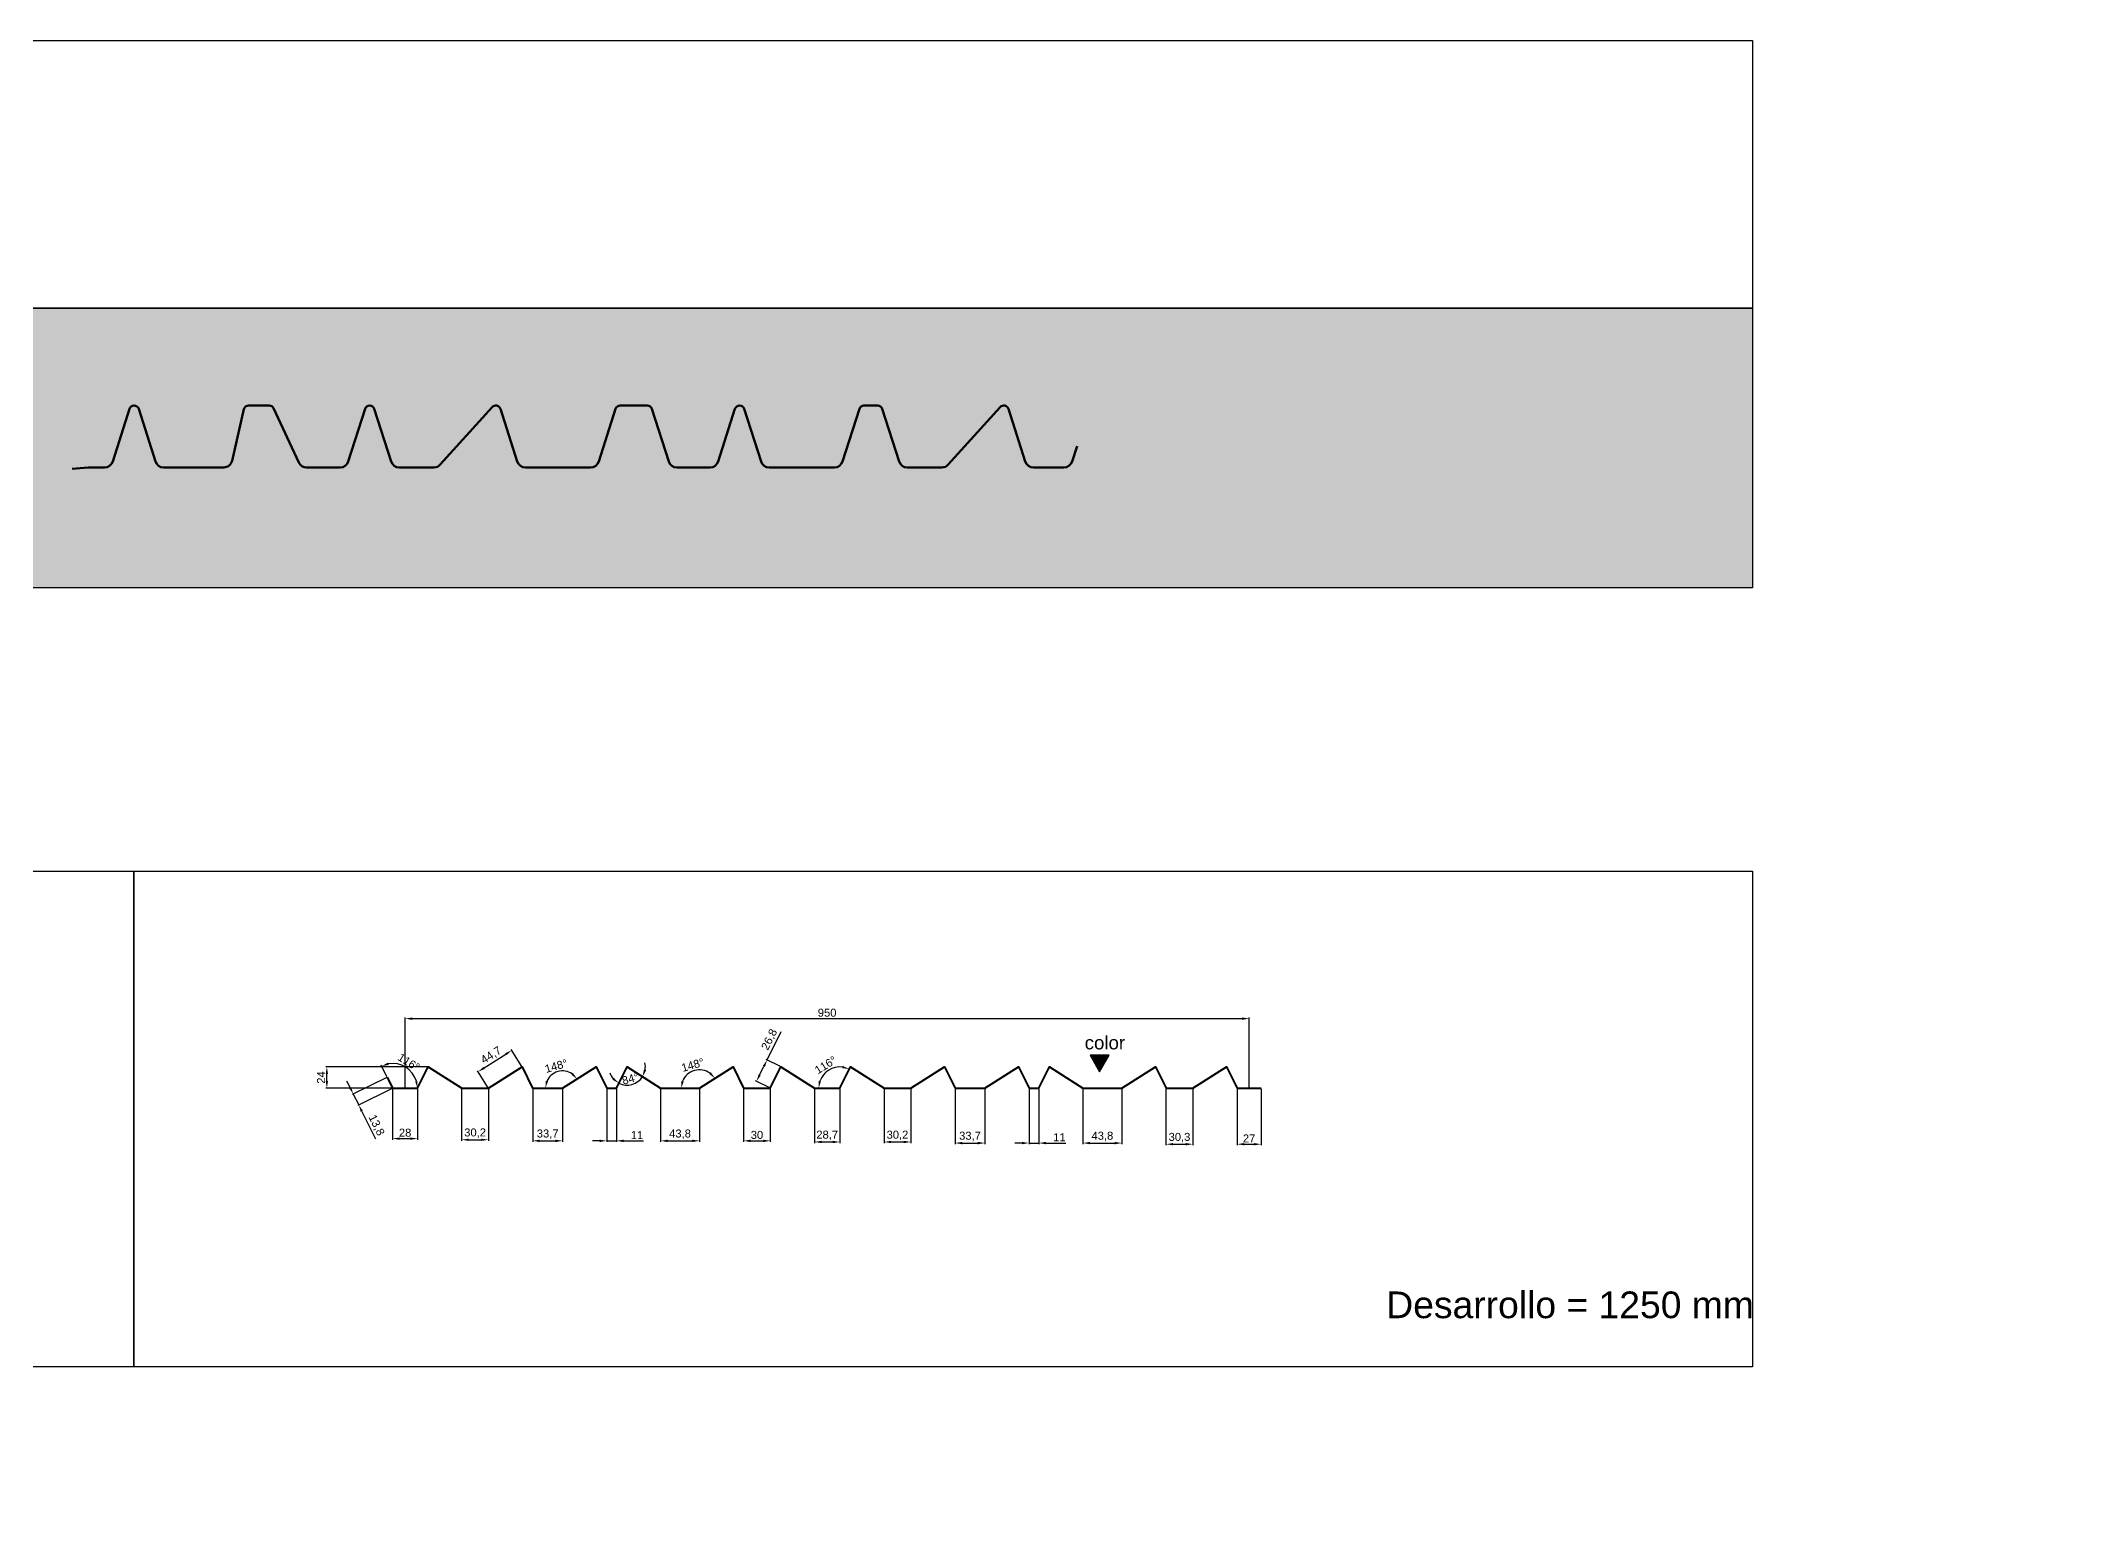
# Model space of a CAD drawing. Header units: millimetres. Extents: x 4334 to 41995838936, y 18500 to 30334.
# Drawn here: x 20034 to 22314, y 28646 to 30316 of the extents above; entities that cross this region are included whole.
import ezdxf

# ---------------------------------------------------------------- set-up
doc = ezdxf.new("R2010")
doc.units = ezdxf.units.MM
doc.layers.add('ANOTACIONES', color=7, linetype='Continuous', plot=False)
for name, color, linetype, lineweight in [('COTAS1', 7, 'Continuous', 0), ('FIBRA NEUTRA', 1, 'Continuous', 40), ('PERFIL ENCABEZADO', 254, 'Continuous', 60), ('RELLENO', 251, 'Continuous', 60)]:
    doc.layers.add(name, color=color, linetype=linetype, lineweight=lineweight)
doc.layers.add('RECUADROS', color=253, linetype='Continuous')
doc.styles.get("Standard").update_dxf_attribs({"font": 'arial.ttf'})
doc.dimstyles.new('ISO-25', dxfattribs={"dimtxt": 9, "dimasz": 8, "dimexe": 1.25, "dimexo": 0.625, "dimgap": 2, "dimtad": 1, "dimdec": 1, "dimtxsty": 'Standard', "dimcen": 2.5, "dimadec": 0, "dimazin": 0, "dimtfac": 1, "dimtdec": 1, "dimtmove": 0, "dimatfit": 3, "dimfxl": 1, "dimarcsym": 0})

# ---------------------------------------------------------------- blocks, each defined once
blk = doc.blocks.new('*D313')
at = {"layer": 'COTAS1', "color": 0, "lineweight": -2, "transparency": 16777216}
for p, q in [((20430, 29137.9), (20430, 29080.5)), ((20458, 29137.9), (20458, 29080.5)), ((20438, 29081.8), (20450, 29081.8))]:
    blk.add_line(p, q, dxfattribs=at)
at = {"layer": 'COTAS1', "color": 0, "transparency": 16777216}
for points in [[(20438, 29083.1), (20438, 29080.4), (20430, 29081.8)], [(20450, 29083.1), (20450, 29080.4), (20458, 29081.8)]]:
    blk.add_solid(points, dxfattribs=at)
at = {"layer": 'Defpoints', "color": 0, "transparency": 16777216}
for p in [(20430, 29138.5), (20458, 29138.5), (20458, 29081.8)]:
    blk.add_point(p, dxfattribs=at)
at = {"layer": 'COTAS1', "color": 0, "transparency": 16777216, "insert": (20444, 29088.4), "char_height": 9, "attachment_point": 5}
blk.add_mtext('28', dxfattribs=at)
blk = doc.blocks.new('*D314')
at = {"layer": 'COTAS1', "color": 0, "lineweight": -2, "transparency": 16777216}
for p, q in [((20507.6, 29137.9), (20507.6, 29079.3)), ((20537.8, 29137.9), (20537.8, 29079.3)), ((20515.6, 29080.5), (20529.8, 29080.5))]:
    blk.add_line(p, q, dxfattribs=at)
at = {"layer": 'COTAS1', "color": 0, "transparency": 16777216}
for points in [[(20515.6, 29081.8), (20515.6, 29079.2), (20507.6, 29080.5)], [(20529.8, 29081.8), (20529.8, 29079.2), (20537.8, 29080.5)]]:
    blk.add_solid(points, dxfattribs=at)
at = {"layer": 'Defpoints', "color": 0, "transparency": 16777216}
for p in [(20507.6, 29138.5), (20537.8, 29138.5), (20537.8, 29080.5)]:
    blk.add_point(p, dxfattribs=at)
at = {"layer": 'COTAS1', "color": 0, "transparency": 16777216, "insert": (20522.7, 29087.9), "char_height": 9, "attachment_point": 5}
blk.add_mtext('30,2', dxfattribs=at)
blk = doc.blocks.new('*D315')
at = {"layer": 'COTAS1', "color": 0, "lineweight": -2, "transparency": 16777216}
for p, q in [((20587.5, 29137.9), (20587.5, 29078)), ((20621.1, 29137.9), (20621.1, 29078)), ((20595.5, 29079.3), (20613.1, 29079.3))]:
    blk.add_line(p, q, dxfattribs=at)
at = {"layer": 'COTAS1', "color": 0, "transparency": 16777216}
for points in [[(20595.5, 29080.6), (20595.5, 29077.9), (20587.5, 29079.3)], [(20613.1, 29080.6), (20613.1, 29077.9), (20621.1, 29079.3)]]:
    blk.add_solid(points, dxfattribs=at)
at = {"layer": 'Defpoints', "color": 0, "transparency": 16777216}
for p in [(20587.5, 29138.5), (20621.1, 29138.5), (20621.1, 29079.3)]:
    blk.add_point(p, dxfattribs=at)
at = {"layer": 'COTAS1', "color": 0, "transparency": 16777216, "insert": (20604.3, 29086.7), "char_height": 9, "attachment_point": 5}
blk.add_mtext('33,7', dxfattribs=at)
blk = doc.blocks.new('*D316')
at = {"layer": 'COTAS1', "color": 0, "lineweight": -2, "transparency": 16777216}
for p, q in [((20670.7, 29137.9), (20670.7, 29078)), ((20681.7, 29137.9), (20681.7, 29078)), ((20662.7, 29079.3), (20654.7, 29079.3)), ((20670.7, 29079.3), (20681.7, 29079.3)), ((20689.7, 29079.3), (20712, 29079.3))]:
    blk.add_line(p, q, dxfattribs=at)
at = {"layer": 'COTAS1', "color": 0, "transparency": 16777216}
for points in [[(20662.7, 29080.6), (20662.7, 29077.9), (20670.7, 29079.3)], [(20689.7, 29080.6), (20689.7, 29077.9), (20681.7, 29079.3)]]:
    blk.add_solid(points, dxfattribs=at)
at = {"layer": 'Defpoints', "color": 0, "transparency": 16777216}
for p in [(20670.7, 29138.5), (20681.7, 29138.5), (20681.7, 29079.3)]:
    blk.add_point(p, dxfattribs=at)
at = {"layer": 'COTAS1', "color": 0, "transparency": 16777216, "insert": (20704.8, 29085.8), "char_height": 9, "attachment_point": 5}
blk.add_mtext('11', dxfattribs=at)
blk = doc.blocks.new('*D317')
at = {"layer": 'COTAS1', "color": 0, "lineweight": -2, "transparency": 16777216}
for p, q in [((20731.3, 29137.9), (20731.3, 29078)), ((20775.1, 29137.9), (20775.1, 29078)), ((20739.3, 29079.3), (20767.1, 29079.3))]:
    blk.add_line(p, q, dxfattribs=at)
at = {"layer": 'COTAS1', "color": 0, "transparency": 16777216}
for points in [[(20739.3, 29080.6), (20739.3, 29077.9), (20731.3, 29079.3)], [(20767.1, 29080.6), (20767.1, 29077.9), (20775.1, 29079.3)]]:
    blk.add_solid(points, dxfattribs=at)
at = {"layer": 'Defpoints', "color": 0, "transparency": 16777216}
for p in [(20731.3, 29138.5), (20775.1, 29138.5), (20775.1, 29079.3)]:
    blk.add_point(p, dxfattribs=at)
at = {"layer": 'COTAS1', "color": 0, "transparency": 16777216, "insert": (20753.2, 29086.7), "char_height": 9, "attachment_point": 5}
blk.add_mtext('43,8', dxfattribs=at)
blk = doc.blocks.new('*D318')
at = {"layer": 'COTAS1', "color": 0, "lineweight": -2, "transparency": 16777216}
for p, q in [((20824.7, 29137.9), (20824.7, 29078)), ((20854.7, 29137.9), (20854.7, 29078)), ((20832.7, 29079.3), (20846.7, 29079.3))]:
    blk.add_line(p, q, dxfattribs=at)
at = {"layer": 'COTAS1', "color": 0, "transparency": 16777216}
for points in [[(20832.7, 29080.6), (20832.7, 29077.9), (20824.7, 29079.3)], [(20846.7, 29080.6), (20846.7, 29077.9), (20854.7, 29079.3)]]:
    blk.add_solid(points, dxfattribs=at)
at = {"layer": 'Defpoints', "color": 0, "transparency": 16777216}
for p in [(20824.7, 29138.5), (20854.7, 29138.5), (20854.7, 29079.3)]:
    blk.add_point(p, dxfattribs=at)
at = {"layer": 'COTAS1', "color": 0, "transparency": 16777216, "insert": (20839.7, 29085.9), "char_height": 9, "attachment_point": 5}
blk.add_mtext('30', dxfattribs=at)
blk = doc.blocks.new('*D319')
at = {"layer": 'COTAS1', "color": 0, "lineweight": -2, "transparency": 16777216}
for p, q in [((20904.3, 29137.9), (20904.3, 29076.8)), ((20933, 29137.9), (20933, 29076.8)), ((20912.3, 29078), (20925, 29078))]:
    blk.add_line(p, q, dxfattribs=at)
at = {"layer": 'COTAS1', "color": 0, "transparency": 16777216}
for points in [[(20912.3, 29079.3), (20912.3, 29076.7), (20904.3, 29078)], [(20925, 29079.3), (20925, 29076.7), (20933, 29078)]]:
    blk.add_solid(points, dxfattribs=at)
at = {"layer": 'Defpoints', "color": 0, "transparency": 16777216}
for p in [(20904.3, 29138.5), (20933, 29138.5), (20933, 29078)]:
    blk.add_point(p, dxfattribs=at)
at = {"layer": 'COTAS1', "color": 0, "transparency": 16777216, "insert": (20918.7, 29085.4), "char_height": 9, "attachment_point": 5}
blk.add_mtext('28,7', dxfattribs=at)
blk = doc.blocks.new('*D320')
at = {"layer": 'COTAS1', "color": 0, "lineweight": -2, "transparency": 16777216}
for p, q in [((20982.6, 29137.9), (20982.6, 29076.8)), ((21012.8, 29137.9), (21012.8, 29076.8)), ((20990.6, 29078), (21004.8, 29078))]:
    blk.add_line(p, q, dxfattribs=at)
at = {"layer": 'COTAS1', "color": 0, "transparency": 16777216}
for points in [[(20990.6, 29079.3), (20990.6, 29076.7), (20982.6, 29078)], [(21004.8, 29079.3), (21004.8, 29076.7), (21012.8, 29078)]]:
    blk.add_solid(points, dxfattribs=at)
at = {"layer": 'Defpoints', "color": 0, "transparency": 16777216}
for p in [(20982.6, 29138.5), (21012.8, 29138.5), (21012.8, 29078)]:
    blk.add_point(p, dxfattribs=at)
at = {"layer": 'COTAS1', "color": 0, "transparency": 16777216, "insert": (20997.7, 29085.4), "char_height": 9, "attachment_point": 5}
blk.add_mtext('30,2', dxfattribs=at)
blk = doc.blocks.new('*D321')
at = {"layer": 'COTAS1', "color": 0, "lineweight": -2, "transparency": 16777216}
for p, q in [((21062.5, 29137.9), (21062.5, 29075.5)), ((21096.1, 29137.9), (21096.1, 29075.5)), ((21070.5, 29076.8), (21088.1, 29076.8))]:
    blk.add_line(p, q, dxfattribs=at)
at = {"layer": 'COTAS1', "color": 0, "transparency": 16777216}
for points in [[(21070.5, 29078.1), (21070.5, 29075.4), (21062.5, 29076.8)], [(21088.1, 29078.1), (21088.1, 29075.4), (21096.1, 29076.8)]]:
    blk.add_solid(points, dxfattribs=at)
at = {"layer": 'Defpoints', "color": 0, "transparency": 16777216}
for p in [(21062.5, 29138.5), (21096.1, 29138.5), (21096.1, 29076.8)]:
    blk.add_point(p, dxfattribs=at)
at = {"layer": 'COTAS1', "color": 0, "transparency": 16777216, "insert": (21079.3, 29084.2), "char_height": 9, "attachment_point": 5}
blk.add_mtext('33,7', dxfattribs=at)
blk = doc.blocks.new('*D322')
at = {"layer": 'COTAS1', "color": 0, "lineweight": -2, "transparency": 16777216}
for p, q in [((21145.7, 29137.9), (21145.7, 29075.5)), ((21156.7, 29137.9), (21156.7, 29075.5)), ((21137.7, 29076.8), (21129.7, 29076.8)), ((21145.7, 29076.8), (21156.7, 29076.8)), ((21164.7, 29076.8), (21187, 29076.8))]:
    blk.add_line(p, q, dxfattribs=at)
at = {"layer": 'COTAS1', "color": 0, "transparency": 16777216}
for points in [[(21137.7, 29078.1), (21137.7, 29075.4), (21145.7, 29076.8)], [(21164.7, 29078.1), (21164.7, 29075.4), (21156.7, 29076.8)]]:
    blk.add_solid(points, dxfattribs=at)
at = {"layer": 'Defpoints', "color": 0, "transparency": 16777216}
for p in [(21145.7, 29138.5), (21156.7, 29138.5), (21156.7, 29076.8)]:
    blk.add_point(p, dxfattribs=at)
at = {"layer": 'COTAS1', "color": 0, "transparency": 16777216, "insert": (21179.8, 29083.3), "char_height": 9, "attachment_point": 5}
blk.add_mtext('11', dxfattribs=at)
blk = doc.blocks.new('*D323')
at = {"layer": 'COTAS1', "color": 0, "lineweight": -2, "transparency": 16777216}
for p, q in [((21206.3, 29137.9), (21206.3, 29075.5)), ((21250.1, 29137.9), (21250.1, 29075.5)), ((21214.3, 29076.8), (21242.1, 29076.8))]:
    blk.add_line(p, q, dxfattribs=at)
at = {"layer": 'COTAS1', "color": 0, "transparency": 16777216}
for points in [[(21214.3, 29078.1), (21214.3, 29075.4), (21206.3, 29076.8)], [(21242.1, 29078.1), (21242.1, 29075.4), (21250.1, 29076.8)]]:
    blk.add_solid(points, dxfattribs=at)
at = {"layer": 'Defpoints', "color": 0, "transparency": 16777216}
for p in [(21206.3, 29138.5), (21250.1, 29138.5), (21250.1, 29076.8)]:
    blk.add_point(p, dxfattribs=at)
at = {"layer": 'COTAS1', "color": 0, "transparency": 16777216, "insert": (21228.2, 29084.2), "char_height": 9, "attachment_point": 5}
blk.add_mtext('43,8', dxfattribs=at)
blk = doc.blocks.new('*D324')
at = {"layer": 'COTAS1', "color": 0, "lineweight": -2, "transparency": 16777216}
for p, q in [((21299.7, 29137.9), (21299.7, 29074.3)), ((21330, 29137.9), (21330, 29074.3)), ((21307.7, 29075.5), (21322, 29075.5))]:
    blk.add_line(p, q, dxfattribs=at)
at = {"layer": 'COTAS1', "color": 0, "transparency": 16777216}
for points in [[(21307.7, 29076.8), (21307.7, 29074.2), (21299.7, 29075.5)], [(21322, 29076.8), (21322, 29074.2), (21330, 29075.5)]]:
    blk.add_solid(points, dxfattribs=at)
at = {"layer": 'Defpoints', "color": 0, "transparency": 16777216}
for p in [(21299.7, 29138.5), (21330, 29138.5), (21330, 29075.5)]:
    blk.add_point(p, dxfattribs=at)
at = {"layer": 'COTAS1', "color": 0, "transparency": 16777216, "insert": (21314.9, 29082.9), "char_height": 9, "attachment_point": 5}
blk.add_mtext('30,3', dxfattribs=at)
blk = doc.blocks.new('*D325')
at = {"layer": 'COTAS1', "color": 0, "lineweight": -2, "transparency": 16777216}
for p, q in [((21379.7, 29137.9), (21379.7, 29074.3)), ((21406.7, 29137.9), (21406.7, 29074.3)), ((21387.7, 29075.5), (21398.7, 29075.5))]:
    blk.add_line(p, q, dxfattribs=at)
at = {"layer": 'COTAS1', "color": 0, "transparency": 16777216}
for points in [[(21387.7, 29076.8), (21387.7, 29074.2), (21379.7, 29075.5)], [(21398.7, 29076.8), (21398.7, 29074.2), (21406.7, 29075.5)]]:
    blk.add_solid(points, dxfattribs=at)
at = {"layer": 'Defpoints', "color": 0, "transparency": 16777216}
for p in [(21379.7, 29138.5), (21406.7, 29138.5), (21406.7, 29075.5)]:
    blk.add_point(p, dxfattribs=at)
at = {"layer": 'COTAS1', "color": 0, "transparency": 16777216, "insert": (21393.2, 29082), "char_height": 9, "attachment_point": 5}
blk.add_mtext('27', dxfattribs=at)
blk = doc.blocks.new('*D326')
at = {"layer": 'COTAS1', "color": 0, "lineweight": -2, "transparency": 16777216}
for p, q in [((20575.2, 29163), (20563.2, 29182)), ((20537.5, 29139), (20525.4, 29158)), ((20532.8, 29161.2), (20557.1, 29176.7))]:
    blk.add_line(p, q, dxfattribs=at)
at = {"layer": 'COTAS1', "color": 0, "transparency": 16777216}
for points in [[(20556.4, 29177.8), (20557.8, 29175.5), (20563.8, 29181)], [(20532.1, 29162.4), (20533.6, 29160.1), (20526.1, 29157)]]:
    blk.add_solid(points, dxfattribs=at)
at = {"layer": 'Defpoints', "color": 0, "transparency": 16777216}
for p in [(20563.8, 29181), (20575.6, 29162.5), (20537.8, 29138.5)]:
    blk.add_point(p, dxfattribs=at)
at = {"layer": 'COTAS1', "color": 0, "transparency": 16777216, "insert": (20541, 29175.2), "char_height": 9, "attachment_point": 5, "rotation": 32.4559}
blk.add_mtext('44,7', dxfattribs=at)
blk = doc.blocks.new('*D327')
at = {"layer": 'COTAS1', "color": 0, "lineweight": -2, "transparency": 16777216}
for p, q in [((20851.1, 29170.2), (20866.9, 29202.1)), ((20842.7, 29153.4), (20847.5, 29163)), ((20866, 29162.8), (20850, 29170.8)), ((20854.1, 29138.8), (20838.1, 29146.8))]:
    blk.add_line(p, q, dxfattribs=at)
at = {"layer": 'COTAS1', "color": 0, "transparency": 16777216}
for points in [[(20846.3, 29163.6), (20848.7, 29162.4), (20851.1, 29170.2)], [(20841.5, 29154), (20843.9, 29152.8), (20839.2, 29146.2)]]:
    blk.add_solid(points, dxfattribs=at)
at = {"layer": 'Defpoints', "color": 0, "transparency": 16777216}
for p in [(20851.1, 29170.2), (20866.6, 29162.5), (20854.7, 29138.5)]:
    blk.add_point(p, dxfattribs=at)
at = {"layer": 'COTAS1', "color": 0, "transparency": 16777216, "insert": (20854.1, 29193), "char_height": 9, "attachment_point": 5, "rotation": 63.627}
blk.add_mtext('26,8', dxfattribs=at)
blk = doc.blocks.new('*D328')
at = {"layer": 'COTAS1', "color": 0, "lineweight": -2, "transparency": 16777216}
for p, q in [((20444, 29139.1), (20444, 29217.9)), ((20452, 29216.7), (21385.2, 29216.7)), ((21393.2, 29139.1), (21393.2, 29217.9))]:
    blk.add_line(p, q, dxfattribs=at)
at = {"layer": 'COTAS1', "color": 0, "transparency": 16777216}
for points in [[(20452, 29218), (20452, 29215.3), (20444, 29216.7)], [(21385.2, 29218), (21385.2, 29215.3), (21393.2, 29216.7)]]:
    blk.add_solid(points, dxfattribs=at)
at = {"layer": 'Defpoints', "color": 0, "transparency": 16777216}
for p in [(21393.2, 29216.7), (20444, 29138.5), (21393.2, 29138.5)]:
    blk.add_point(p, dxfattribs=at)
at = {"layer": 'COTAS1', "color": 0, "transparency": 16777216, "insert": (20918.6, 29223.3), "char_height": 9, "attachment_point": 5}
blk.add_mtext('950', dxfattribs=at)
blk = doc.blocks.new('*D329')
at = {"layer": 'COTAS1', "color": 0, "lineweight": -2, "transparency": 16777216}
for p, q in [((20382.1, 29139.1), (20378.6, 29146.3)), ((20423.3, 29150.6), (20384.6, 29131.4)), ((20429.4, 29138.2), (20390.7, 29119)), ((20385.7, 29131.9), (20391.8, 29119.6)), ((20395.4, 29112.4), (20410.7, 29081.5))]:
    blk.add_line(p, q, dxfattribs=at)
at = {"layer": 'COTAS1', "color": 0, "transparency": 16777216}
for points in [[(20383.3, 29139.7), (20380.9, 29138.5), (20385.7, 29131.9)], [(20396.6, 29113), (20394.2, 29111.8), (20391.8, 29119.6)]]:
    blk.add_solid(points, dxfattribs=at)
at = {"layer": 'Defpoints', "color": 0, "transparency": 16777216}
for p in [(20423.9, 29150.9), (20430, 29138.5), (20391.8, 29119.6)]:
    blk.add_point(p, dxfattribs=at)
at = {"layer": 'COTAS1', "color": 0, "transparency": 16777216, "insert": (20411.4, 29096.7), "char_height": 9, "attachment_point": 5, "rotation": 296.373}
blk.add_mtext('13,8', dxfattribs=at)
blk = doc.blocks.new('*D330')
at = {"layer": 'COTAS1', "color": 0, "lineweight": -2, "transparency": 16777216}
blk.add_arc((20621.1, 29138.5), 19.4, 56.3101, 156.1459, dxfattribs=at)
at = {"layer": 'COTAS1', "color": 0, "transparency": 16777216}
for points in [[(20632.8, 29155.6), (20630.9, 29153.7), (20637.4, 29148.9)], [(20604.7, 29146.1), (20602.1, 29146.6), (20601.8, 29138.5)]]:
    blk.add_solid(points, dxfattribs=at)
at = {"layer": 'Defpoints', "color": 0, "transparency": 16777216}
for p in [(20623.9, 29157.7), (20658.8, 29162.5), (20587.5, 29138.5), (20621.1, 29138.5), (20621.1, 29138.5)]:
    blk.add_point(p, dxfattribs=at)
at = {"layer": 'COTAS1', "color": 0, "transparency": 16777216, "insert": (20613.9, 29163.4), "char_height": 9, "attachment_point": 5, "rotation": 16.228}
blk.add_mtext('148°', dxfattribs=at)
blk = doc.blocks.new('*D331')
at = {"layer": 'COTAS1', "color": 0, "lineweight": -2, "transparency": 16777216}
blk.add_arc((20775.1, 29138.5), 20.6, 54.8545, 157.6014, dxfattribs=at)
at = {"layer": 'COTAS1', "color": 0, "transparency": 16777216}
for points in [[(20787.9, 29156.3), (20786, 29154.4), (20792.5, 29149.6)], [(20757.4, 29146.1), (20754.8, 29146.6), (20754.5, 29138.5)]]:
    blk.add_solid(points, dxfattribs=at)
at = {"layer": 'Defpoints', "color": 0, "transparency": 16777216}
for p in [(20778.1, 29158.9), (20812.8, 29162.5), (20731.3, 29138.5), (20775.1, 29138.5), (20775.1, 29138.5)]:
    blk.add_point(p, dxfattribs=at)
at = {"layer": 'COTAS1', "color": 0, "transparency": 16777216, "insert": (20767.5, 29164.6), "char_height": 9, "attachment_point": 5, "rotation": 16.228}
blk.add_mtext('148°', dxfattribs=at)
blk = doc.blocks.new('*D332')
at = {"layer": 'COTAS1', "color": 0, "lineweight": -2, "transparency": 16777216}
blk.add_arc((20933, 29138.5), 23.9, 82.8648, 160.7622, dxfattribs=at)
at = {"layer": 'COTAS1', "color": 0, "transparency": 16777216}
for points in [[(20936.3, 29163.5), (20935.6, 29161), (20943.6, 29160)], [(20911.7, 29146.2), (20909.1, 29146.6), (20909, 29138.5)]]:
    blk.add_solid(points, dxfattribs=at)
at = {"layer": 'Defpoints', "color": 0, "transparency": 16777216}
for p in [(20927.8, 29161.9), (20944.9, 29162.5), (20904.3, 29138.5), (20933, 29138.5), (20933, 29138.5)]:
    blk.add_point(p, dxfattribs=at)
at = {"layer": 'COTAS1', "color": 0, "transparency": 16777216, "insert": (20916.9, 29164.5), "char_height": 9, "attachment_point": 5, "rotation": 31.8135}
blk.add_mtext('116°', dxfattribs=at)
blk = doc.blocks.new('*D333')
at = {"layer": 'COTAS1', "color": 0, "lineweight": -2, "transparency": 16777216}
for start, end in [(198.784, 221.2055), (349.9656, 12.3871), (243.627, 327.5441)]:
    blk.add_arc((20693.6, 29162.5), 20.6, start, end, dxfattribs=at)
at = {"layer": 'COTAS1', "color": 0, "transparency": 16777216}
for points in [[(20715.1, 29158.4), (20712.6, 29159.4), (20711, 29151.5)], [(20678.9, 29150), (20677.3, 29147.9), (20684.5, 29144.1)]]:
    blk.add_solid(points, dxfattribs=at)
at = {"layer": 'Defpoints', "color": 0, "transparency": 16777216}
for p in [(20693.6, 29162.5), (20693.6, 29162.5), (20681.7, 29138.5), (20694.2, 29141.9), (20731.3, 29138.5)]:
    blk.add_point(p, dxfattribs=at)
at = {"layer": 'COTAS1', "color": 0, "transparency": 16777216, "insert": (20697.4, 29149.1), "char_height": 9, "attachment_point": 5, "rotation": 15.5855}
blk.add_mtext('84°', dxfattribs=at)
blk = doc.blocks.new('*D334')
at = {"layer": 'COTAS1', "color": 0, "lineweight": -2, "transparency": 16777216}
for p, q in [((20469.3, 29162.5), (20354.8, 29162.5)), ((20429.4, 29138.5), (20354.8, 29138.5)), ((20356, 29146.5), (20356, 29154.5))]:
    blk.add_line(p, q, dxfattribs=at)
at = {"layer": 'COTAS1', "color": 0, "transparency": 16777216}
for points in [[(20354.7, 29154.5), (20357.3, 29154.5), (20356, 29162.5)], [(20354.7, 29146.5), (20357.3, 29146.5), (20356, 29138.5)]]:
    blk.add_solid(points, dxfattribs=at)
at = {"layer": 'Defpoints', "color": 0, "transparency": 16777216}
for p in [(20356, 29162.5), (20469.9, 29162.5), (20430, 29138.5)]:
    blk.add_point(p, dxfattribs=at)
at = {"layer": 'COTAS1', "color": 0, "transparency": 16777216, "insert": (20349.5, 29150.5), "char_height": 9, "attachment_point": 5, "rotation": 90}
blk.add_mtext('24', dxfattribs=at)
blk = doc.blocks.new('Color superior')
at = {"layer": 'ANOTACIONES'}
h = blk.add_hatch(color=256, dxfattribs=at)
h.dxf.hatch_style = 1
h.paths.add_polyline_path([(10.7, 18.6), (-10.7, 18.6), (0, 0)])
blk.add_lwpolyline([(0, 0), (10.7, 18.6), (-10.7, 18.6)], close=True, dxfattribs=at)
at = {"layer": 'ANOTACIONES', "insert": (-16.7, 40.1), "char_height": 15, "attachment_point": 1}
blk.add_mtext_dynamic_manual_height_columns('color', width=249.804, gutter_width=75, heights=[0], dxfattribs=at)
blk = doc.blocks.new('*D414')
at = {"layer": 'COTAS1', "color": 0, "lineweight": -2, "transparency": 16777216}
blk.add_line((20423.6, 29151.4), (20417.1, 29164.5), dxfattribs=at)
blk.add_arc((20430, 29138.5), 27.8, 16.5545, 99.8185, dxfattribs=at)
at = {"layer": 'COTAS1', "color": 0, "transparency": 16777216}
for points in [[(20425.7, 29164.6), (20424.8, 29167.2), (20417.6, 29163.4)], [(20457.9, 29146.6), (20455.3, 29146.2), (20457.8, 29138.5)]]:
    blk.add_solid(points, dxfattribs=at)
at = {"layer": 'Defpoints', "color": 0, "transparency": 16777216}
for p in [(20451.6, 29155.9), (20423.9, 29150.9), (20430, 29138.5), (20430, 29138.5), (20458, 29138.5)]:
    blk.add_point(p, dxfattribs=at)
at = {"layer": 'COTAS1', "color": 0, "transparency": 16777216, "insert": (20448.1, 29167.7), "char_height": 9, "attachment_point": 5, "rotation": 328.1865}
blk.add_mtext('116°', dxfattribs=at)

msp = doc.modelspace()

# ---------------------------------------------------------------- hatches: boundary and pattern name
at = {"layer": 'RELLENO'}
h = msp.add_hatch(color=256, dxfattribs=at)
h.dxf.hatch_style = 1
h.paths.add_polyline_path([(21959.31, 29700.95), (21959.31, 30015.61), (19348.93, 30015.61), (19348.93, 29700.95)])
h.paths.add_polyline_path([(25705.92, 24107.36), (23095.55, 24107.36), (23095.55, 23792.7), (25705.92, 23792.7)])

# ---------------------------------------------------------------- linework, layer by layer
at = {"layer": 'FIBRA NEUTRA'}
msp.add_lwpolyline([(20423.86, 29150.87), (20429.98, 29138.52), (20457.98, 29138.52), (20469.88, 29162.52), (20507.62, 29138.52), (20537.82, 29138.52), (20575.56, 29162.52), (20587.45, 29138.52), (20621.11, 29138.52), (20658.84, 29162.52), (20670.74, 29138.52), (20681.69, 29138.52), (20693.59, 29162.52), (20731.33, 29138.52), (20775.11, 29138.52), (20812.84, 29162.52), (20824.74, 29138.52), (20854.69, 29138.52), (20866.59, 29162.52), (20904.33, 29138.52), (20932.98, 29138.52), (20944.88, 29162.52), (20982.62, 29138.52), (21012.82, 29138.52), (21050.56, 29162.52), (21062.45, 29138.52), (21096.11, 29138.52), (21133.84, 29162.52), (21145.74, 29138.52), (21156.69, 29138.52), (21168.59, 29162.52), (21206.33, 29138.52), (21250.11, 29138.52), (21287.84, 29162.52), (21299.74, 29138.52), (21330.03, 29138.52), (21367.77, 29162.52), (21379.66, 29138.52), (21406.66, 29138.52)], dxfattribs=at)
at = {"layer": 'PERFIL ENCABEZADO'}
msp.add_lwpolyline([(20069.38, 29834.8), (20087.65, 29836.4), (20106.01, 29836.4, 0.3261744), (20115.11, 29843.04), (20134.05, 29902.26, -0.7300149), (20144.41, 29902.26), (20163.35, 29843.05, 0.3261744), (20172.46, 29836.4), (20240, 29836.4, 0.3492156), (20249.32, 29843.81), (20262.71, 29901.83, -0.3492156), (20268.01, 29906.04), (20291.05, 29906.04, -0.2914734), (20295.98, 29902.9), (20324.42, 29841.92, 0.2914734), (20333.08, 29836.4), (20370.94, 29836.4, 0.3261744), (20380.05, 29843.05), (20398.99, 29902.26, -0.7300149), (20409.35, 29902.26), (20428.29, 29843.05, 0.3261744), (20437.4, 29836.4), (20476.44, 29836.4, 0.212055), (20483.54, 29839.55), (20542.02, 29904.25, -0.5782233), (20551.23, 29902.26), (20570.18, 29843.05, 0.3261744), (20579.28, 29836.4), (20652.67, 29836.4, 0.3261744), (20661.78, 29843.05), (20680.72, 29902.26, -0.3261744), (20685.9, 29906.04), (20716.33, 29906.04, -0.3261744), (20721.51, 29902.26), (20740.45, 29843.05, 0.3261744), (20749.56, 29836.4), (20786.94, 29836.4, 0.3261744), (20796.05, 29843.05), (20815, 29902.26, -0.7300149), (20825.35, 29902.26), (20844.3, 29843.05, 0.3261744), (20853.4, 29836.4), (20926.79, 29836.4, 0.3261744), (20935.9, 29843.05), (20954.84, 29902.26, -0.3261744), (20960.02, 29906.04), (20975.45, 29906.04, -0.3261744), (20980.63, 29902.26), (20999.57, 29843.05, 0.3261744), (21008.68, 29836.4), (21047.72, 29836.4, 0.212055), (21054.81, 29839.55), (21113.3, 29904.25, -0.5782233), (21122.51, 29902.26), (21141.45, 29843.05, 0.3261744), (21150.56, 29836.4), (21184.95, 29836.4, 0.3261744), (21194.06, 29843.05), (21199.64, 29860.5)], format="xyb", dxfattribs=at)
at = {"layer": 'RECUADROS'}
for points in [[(19348.93, 30316.38), (21959.31, 30316.38), (21959.31, 30015.61), (19348.93, 30015.61)], [(19348.93, 30015.61), (21959.31, 30015.61), (21959.31, 29700.95), (19348.93, 29700.95)]]:
    msp.add_lwpolyline(points, close=True, dxfattribs=at)
at = {"layer": 'RECUADROS', "color": 0, "lineweight": 30}
for points in [[(19348.93, 29382.46), (20139.04, 29382.46), (20139.04, 28825.01), (19348.93, 28825.01)], [(20139.04, 29382.46), (21959.31, 29382.46), (21959.31, 28825.01), (20139.04, 28825.01)]]:
    msp.add_lwpolyline(points, close=True, dxfattribs=at)

# ---------------------------------------------------------------- block references
at = {"layer": 'ANOTACIONES'}
msp.add_blockref('Color superior', (21224.99, 29157.03), dxfattribs=at)

# ---------------------------------------------------------------- texts
at = {"layer": 'ANOTACIONES', "insert": (21547.47, 28909.91), "char_height": 30, "attachment_point": 1}
msp.add_mtext_dynamic_manual_height_columns('Desarrollo = 1250 mm', width=6765.1618, gutter_width=150, heights=[0], dxfattribs=at)

# ---------------------------------------------------------------- dimensions: what is measured, and where the dimension line sits
at = {"layer": 'COTAS1'}
dim = msp.add_linear_dim(base=(21393.16, 29216.68), p1=(20443.98, 29138.52), p2=(21393.16, 29138.52), text='950', dimstyle='ISO-25', dxfattribs=at)
dim.commit()
dim.dimension.update_dxf_attribs({"geometry": '*D328', "text_midpoint": (20918.57, 29223.27)})
for p1, p2, distance, picture, middle in [((20854.69, 29138.52), (20866.59, 29162.52), 17.31, '*D327', (20854.12, 29193)), ((20537.82, 29138.52), (20575.56, 29162.52), 21.85, '*D326', (20541, 29175.19)), ((20423.86, 29150.87), (20429.98, 29138.52), -42.61, '*D329', (20411.45, 29096.65))]:
    dim = msp.add_aligned_dim(p1=p1, p2=p2, distance=distance, dimstyle='ISO-25', dxfattribs=at)
    dim.commit()
    dim.dimension.update_dxf_attribs({"geometry": picture, "text_midpoint": middle})
for base, line1, line2, picture, middle in [((20451.64, 29155.92), ((20423.86, 29150.87), (20429.98, 29138.52)), ((20429.98, 29138.52), (20457.98, 29138.52)), '*D414', (20448.11, 29167.73)), ((20623.92, 29157.66), ((20621.11, 29138.52), (20658.84, 29162.52)), ((20587.45, 29138.52), (20621.11, 29138.52)), '*D330', (20613.85, 29163.43)), ((20694.17, 29141.95), ((20693.59, 29162.52), (20731.33, 29138.52)), ((20681.69, 29138.52), (20693.59, 29162.52)), '*D333', (20697.35, 29149.05)), ((20778.1, 29158.89), ((20731.33, 29138.52), (20775.11, 29138.52)), ((20775.11, 29138.52), (20812.84, 29162.52)), '*D331', (20767.51, 29164.62)), ((20927.83, 29161.89), ((20904.33, 29138.52), (20932.98, 29138.52)), ((20932.98, 29138.52), (20944.88, 29162.52)), '*D332', (20916.89, 29164.46))]:
    dim = msp.add_angular_dim_2l(base=base, line1=line1, line2=line2, dimstyle='ISO-25', dxfattribs=at)
    dim.commit()
    dim.dimension.update_dxf_attribs({"geometry": picture, "text_midpoint": middle})
dim = msp.add_linear_dim(base=(20356.01, 29162.52), p1=(20429.98, 29138.52), p2=(20469.88, 29162.52), angle=90, dimstyle='ISO-25', dxfattribs=at)
dim.commit()
dim.dimension.update_dxf_attribs({"geometry": '*D334', "text_midpoint": (20349.49, 29150.52)})
for base, p1, p2, picture, middle in [((20457.98, 29081.76), (20429.98, 29138.52), (20457.98, 29138.52), '*D313', (20443.98, 29088.35)), ((20537.82, 29080.51), (20507.62, 29138.52), (20537.82, 29138.52), '*D314', (20522.72, 29087.91)), ((20621.11, 29079.26), (20587.45, 29138.52), (20621.11, 29138.52), '*D315', (20604.28, 29086.66)), ((20681.6948, 29079.2561), (20670.7424, 29138.5151), (20681.6948, 29138.5151), '*D316', (20704.8486, 29085.7745)), ((20775.11, 29079.26), (20731.33, 29138.52), (20775.11, 29138.52), '*D317', (20753.22, 29086.66)), ((20854.6948, 29079.2561), (20824.7424, 29138.5151), (20854.6948, 29138.5151), '*D318', (20839.7186, 29085.8543)), ((20932.9825, 29078.0061), (20904.3309, 29138.5151), (20932.9825, 29138.5151), '*D319', (20918.6567, 29085.4147)), ((21012.82, 29078.01), (20982.62, 29138.52), (21012.82, 29138.52), '*D320', (20997.72, 29085.41)), ((21096.11, 29076.76), (21062.45, 29138.52), (21096.11, 29138.52), '*D321', (21079.28, 29084.16)), ((21156.6948, 29076.7561), (21145.7424, 29138.5151), (21156.6948, 29138.5151), '*D322', (21179.8486, 29083.2745)), ((21250.11, 29076.76), (21206.33, 29138.52), (21250.11, 29138.52), '*D323', (21228.22, 29084.16)), ((21330.03, 29075.51), (21299.74, 29138.52), (21330.03, 29138.52), '*D324', (21314.89, 29082.91)), ((21406.66, 29075.51), (21379.66, 29138.52), (21406.66, 29138.52), '*D325', (21393.16, 29082.02))]:
    dim = msp.add_linear_dim(base=base, p1=p1, p2=p2, dimstyle='ISO-25', dxfattribs=at)
    dim.commit()
    dim.dimension.update_dxf_attribs({"geometry": picture, "text_midpoint": middle})

doc.saveas('drawing.dxf')
